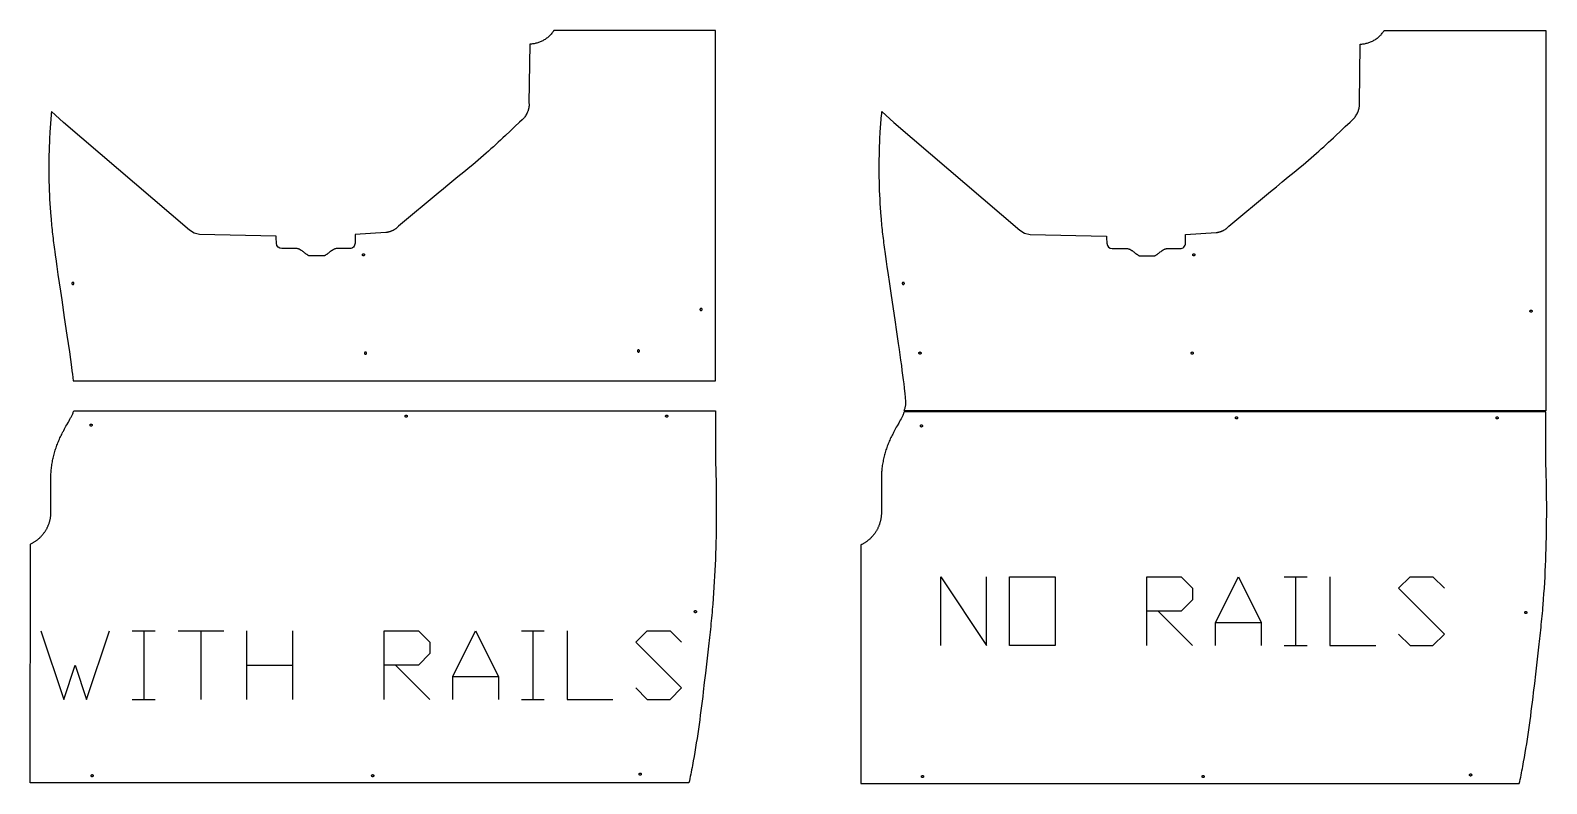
# Model space of a CAD drawing. Extents: x 0 to 9753, y 0 to 9976.
# Drawn here: x 2837 to 5642, y 1759 to 3152 of the extents above; entities that cross this region are included whole.
import ezdxf

# ---------------------------------------------------------------- set-up
doc = ezdxf.new("R2010")
doc.units = 0
doc.layers.add('Default_Layer', color=1, linetype='CONTINUOUS')

msp = doc.modelspace()

# ---------------------------------------------------------------- linework, layer by layer
at = {"layer": 'Default_Layer'}
for points in [[(4104.8, 2503.8), (4104.7, 3151.9), (3805.8, 3151.9), (3805.4, 3151.2), (3805, 3150.5), (3804.5, 3149.8), (3804.1, 3149.1), (3803.1, 3147.8), (3802.1, 3146.4), (3801, 3145.1), (3799.9, 3143.9), (3798.8, 3142.7), (3797.6, 3141.5), (3796.4, 3140.4), (3795.1, 3139.2), (3793.8, 3138.2), (3792.4, 3137.2), (3791.1, 3136.2), (3789.7, 3135.2), (3788.2, 3134.3), (3786.8, 3133.5), (3785.3, 3132.7), (3783.8, 3131.9), (3782.2, 3131.2), (3780.7, 3130.5), (3779.1, 3129.9), (3777.5, 3129.3), (3775.9, 3128.8), (3774.3, 3128.3), (3772.7, 3127.9), (3771, 3127.5), (3769.4, 3127.2), (3767.7, 3126.9), (3766.1, 3126.7), (3764.4, 3126.5), (3762.8, 3126.4), (3761.1, 3126.3), (3759.8, 3017.1), (3759.9, 3016.2), (3760, 3015.3), (3760, 3014.4), (3760, 3013.5), (3759.9, 3012.6), (3759.9, 3011.8), (3759.8, 3010.9), (3759.7, 3010), (3759.5, 3009.1), (3759.4, 3008.3), (3759.2, 3007.4), (3759, 3006.5), (3758.8, 3005.7), (3758.5, 3004.8), (3758.2, 3004), (3758, 3003.1), (3757.6, 3002.3), (3757.3, 3001.5), (3757, 3000.7), (3756.6, 2999.9), (3756.2, 2999), (3755.9, 2998.2), (3755.5, 2997.5), (3755, 2996.7), (3754.2, 2995.1), (3753.2, 2993.6), (3752.3, 2992.1), (3751.3, 2990.7), (3746.9, 2986.5), (3742.5, 2982.4), (3733.6, 2974), (3724.9, 2965.7), (3716.1, 2957.4), (3711.6, 2953.2), (3707.2, 2949.1), (3702.8, 2944.9), (3698.3, 2940.8), (3693.9, 2936.7), (3689.4, 2932.6), (3684.9, 2928.6), (3680.4, 2924.6), (3675.7, 2920.5), (3670.9, 2916.3), (3666, 2912.1), (3660.9, 2907.8), (3655.7, 2903.4), (3650.3, 2898.9), (3639.5, 2889.9), (3628.4, 2880.8), (3617.3, 2871.6), (3606.3, 2862.5), (3600.9, 2858), (3595.5, 2853.6), (3518.2, 2789.9), (3517.6, 2789.2), (3517.1, 2788.6), (3516.5, 2788), (3515.9, 2787.4), (3515.3, 2786.8), (3514.7, 2786.2), (3514, 2785.7), (3513.4, 2785.1), (3512.7, 2784.6), (3512, 2784.2), (3511.3, 2783.7), (3510.6, 2783.2), (3509.9, 2782.8), (3509.2, 2782.4), (3508.5, 2782), (3507.7, 2781.6), (3507, 2781.2), (3506.2, 2780.9), (3505.5, 2780.6), (3504.7, 2780.3), (3503.9, 2780), (3503.1, 2779.7), (3502.3, 2779.4), (3501.5, 2779.2), (3500.7, 2779), (3499.9, 2778.7), (3499.1, 2778.5), (3498.3, 2778.4), (3497.5, 2778.2), (3496.6, 2778.1), (3495.8, 2777.9), (3495, 2777.8), (3438.3, 2774.6), (3438.1, 2761.7), (3438.1, 2758.3, -0.41422), (3428.1, 2748.3), (3408, 2748.3), (3403, 2748.3), (3402.2, 2748.1), (3401.4, 2747.9), (3400.7, 2747.6), (3399.9, 2747.3), (3399.2, 2747), (3398.4, 2746.6), (3397.7, 2746.3), (3397, 2745.9), (3396.3, 2745.4), (3395.6, 2745), (3394.9, 2744.5), (3394.3, 2744.1), (3392.9, 2743.1), (3391.6, 2742.1), (3389, 2740), (3387.7, 2739), (3386.4, 2738), (3385.7, 2737.5), (3385, 2737.1), (3384.3, 2736.6), (3383.6, 2736.2), (3382.9, 2735.8), (3382.2, 2735.4), (3381.4, 2735.1), (3380.7, 2734.7), (3376.2, 2734.7), (3358, 2734.7), (3353.6, 2734.7), (3352.8, 2735.1), (3352.1, 2735.4), (3351.4, 2735.8), (3350.7, 2736.2), (3349.9, 2736.6), (3349.3, 2737.1), (3348.6, 2737.5), (3347.9, 2738), (3346.6, 2739), (3345.2, 2740), (3342.6, 2742.1), (3341.3, 2743.1), (3340, 2744.1), (3339.3, 2744.5), (3338.6, 2745), (3337.9, 2745.4), (3337.2, 2745.9), (3336.5, 2746.3), (3335.8, 2746.6), (3335.1, 2747), (3334.3, 2747.3), (3333.6, 2747.6), (3332.8, 2747.9), (3332, 2748.1), (3331.2, 2748.3), (3326.2, 2748.3), (3302.7, 2748.3, -0.406227), (3292.8, 2758.1), (3292.1, 2768.3), (3292, 2771.5), (3150.6, 2774.5), (3140.7, 2776.8), (3132, 2782.4), (2898.5, 2981.7), (2876.6, 3001.9), (2876.2, 2997.9), (2875.8, 2993.8), (2875.5, 2989.8), (2875.2, 2985.7), (2874.8, 2981.7), (2874.5, 2977.7), (2874.2, 2973.6), (2874, 2969.6), (2873.7, 2965.5), (2873.5, 2961.5), (2873, 2953.4), (2872.7, 2945.3), (2872.3, 2937.2), (2872.1, 2929), (2871.9, 2920.9), (2871.7, 2912.8), (2871.6, 2904.7), (2871.6, 2896.6), (2871.7, 2888.5), (2871.8, 2880.4), (2871.9, 2872.3), (2872.1, 2864.1), (2872.4, 2856), (2872.7, 2847.9), (2873.1, 2839.8), (2873.6, 2831.7), (2874.1, 2823.6), (2874.7, 2815.5), (2875.3, 2807.4), (2875.7, 2803.4), (2876, 2799.3), (2876.4, 2795.3), (2876.8, 2791.3), (2877.2, 2787.2), (2877.6, 2783.2), (2878, 2779.2), (2878.5, 2775.1), (2878.9, 2771.1), (2879.4, 2767.1), (2879.9, 2763), (2880.4, 2759), (2880.9, 2755), (2881.5, 2751), (2882, 2746.9), (2882.6, 2742.9), (2883.5, 2736.4), (2884.4, 2729.6), (2886.4, 2715.4), (2888.5, 2700.6), (2890.7, 2685.2), (2893, 2669.4), (2895.4, 2653.3), (2900.3, 2620.7), (2905.1, 2588.5), (2907.4, 2572.8), (2909.6, 2557.5), (2911.6, 2542.9), (2913.6, 2529), (2914.5, 2522.4), (2915.3, 2515.9), (2916.1, 2509.8), (2916.9, 2503.8), (4104.8, 2503.8)], [(4453.8, 2448.1), (4454.3, 2449.5), (4454.7, 2450.8), (4455.1, 2452.1), (4455.5, 2453.5), (4455.8, 2454.8), (4456.1, 2456.2), (4456.4, 2457.5), (4456.6, 2458.9), (4456.6, 2459.4), (4456.7, 2459.9), (4456.8, 2461.1), (4456.8, 2462.5), (4456.8, 2464.2), (4456.7, 2466), (4456.6, 2468), (4456.5, 2470.3), (4456.3, 2472.7), (4456.1, 2475.2), (4455.8, 2478), (4455.5, 2480.9), (4455.2, 2484), (4454.5, 2490.7), (4453.6, 2497.9), (4452.7, 2505.8), (4451.6, 2514.1), (4450.4, 2522.9), (4449.2, 2532.1), (4447.8, 2541.7), (4446.4, 2551.7), (4444.9, 2562), (4443.4, 2572.5), (4440.2, 2594.2), (4436.9, 2616.4), (4430.3, 2661.3), (4427, 2683.2), (4424, 2704.3), (4422.5, 2714.5), (4421.1, 2724.3), (4419.8, 2733.8), (4418.6, 2742.9), (4418, 2746.9), (4417.5, 2751), (4416.9, 2755), (4416.4, 2759), (4415.9, 2763), (4415.4, 2767.1), (4414.9, 2771.1), (4414.5, 2775.1), (4414, 2779.2), (4413.6, 2783.2), (4413.2, 2787.2), (4412.8, 2791.3), (4412.4, 2795.3), (4412, 2799.3), (4411.7, 2803.4), (4411.3, 2807.4), (4410.7, 2815.5), (4410.1, 2823.6), (4409.6, 2831.7), (4409.2, 2839.8), (4408.8, 2847.9), (4408.4, 2856), (4408.1, 2864.1), (4407.9, 2872.3), (4407.8, 2880.4), (4407.7, 2888.5), (4407.6, 2896.6), (4407.7, 2904.7), (4407.7, 2912.8), (4407.9, 2920.9), (4408.1, 2929), (4408.3, 2937.2), (4408.7, 2945.3), (4409, 2953.4), (4409.5, 2961.5), (4409.7, 2965.5), (4410, 2969.6), (4410.3, 2973.6), (4410.5, 2977.7), (4410.8, 2981.7), (4411.2, 2985.7), (4411.5, 2989.8), (4411.8, 2993.8), (4412.2, 2997.9), (4412.6, 3001.9), (4434.5, 2981.7), (4668, 2782.4), (4676.7, 2776.8), (4686.6, 2774.5), (4828, 2771.5), (4828.1, 2768.3), (4828.8, 2758.1, 0.406227), (4838.8, 2748.3), (4862.2, 2748.3), (4867.2, 2748.3), (4868, 2748.1), (4868.8, 2747.9), (4869.6, 2747.6), (4870.3, 2747.3), (4871.1, 2747), (4871.8, 2746.6), (4872.5, 2746.3), (4873.2, 2745.9), (4873.9, 2745.4), (4874.6, 2745), (4875.3, 2744.5), (4876, 2744.1), (4877.3, 2743.1), (4878.6, 2742.1), (4881.2, 2740), (4882.6, 2739), (4883.9, 2738), (4884.6, 2737.5), (4885.3, 2737.1), (4886, 2736.6), (4886.7, 2736.2), (4887.4, 2735.8), (4888.1, 2735.4), (4888.8, 2735.1), (4889.6, 2734.7), (4894.1, 2734.7), (4912.2, 2734.7), (4916.7, 2734.7), (4917.4, 2735.1), (4918.2, 2735.4), (4918.9, 2735.8), (4919.6, 2736.2), (4920.3, 2736.6), (4921, 2737.1), (4921.7, 2737.5), (4922.4, 2738), (4923.7, 2739), (4925, 2740), (4927.6, 2742.1), (4929, 2743.1), (4930.3, 2744.1), (4931, 2744.5), (4931.6, 2745), (4932.3, 2745.4), (4933, 2745.9), (4933.7, 2746.3), (4934.4, 2746.6), (4935.2, 2747), (4935.9, 2747.3), (4936.7, 2747.6), (4937.5, 2747.9), (4938.2, 2748.1), (4939.1, 2748.3), (4944, 2748.3), (4964.1, 2748.3, 0.41422), (4974.1, 2758.3), (4974.1, 2761.7), (4974.3, 2774.6), (5031, 2777.8), (5031.8, 2777.9), (5032.7, 2778.1), (5033.5, 2778.2), (5034.3, 2778.4), (5035.1, 2778.5), (5035.9, 2778.7), (5036.7, 2779), (5037.5, 2779.2), (5038.3, 2779.4), (5039.1, 2779.7), (5039.9, 2780), (5040.7, 2780.3), (5041.5, 2780.6), (5042.2, 2780.9), (5043, 2781.2), (5043.7, 2781.6), (5044.5, 2782), (5045.2, 2782.4), (5045.9, 2782.8), (5046.6, 2783.2), (5047.3, 2783.7), (5048, 2784.2), (5048.7, 2784.6), (5049.4, 2785.1), (5050, 2785.7), (5050.7, 2786.2), (5051.3, 2786.8), (5051.9, 2787.4), (5052.5, 2788), (5053.1, 2788.6), (5053.7, 2789.2), (5054.2, 2789.9), (5131.5, 2853.6), (5136.9, 2858), (5142.3, 2862.5), (5153.3, 2871.6), (5164.4, 2880.8), (5175.5, 2889.9), (5186.3, 2898.9), (5191.7, 2903.4), (5196.9, 2907.8), (5202, 2912.1), (5206.9, 2916.3), (5211.7, 2920.5), (5216.4, 2924.6), (5220.9, 2928.6), (5225.4, 2932.6), (5229.9, 2936.7), (5234.4, 2940.8), (5238.8, 2944.9), (5243.2, 2949.1), (5247.7, 2953.2), (5252.1, 2957.4), (5260.9, 2965.7), (5269.7, 2974), (5278.5, 2982.4), (5282.9, 2986.5), (5287.3, 2990.7), (5288.3, 2992.1), (5289.3, 2993.6), (5290.2, 2995.1), (5291, 2996.7), (5291.5, 2997.5), (5291.9, 2998.2), (5292.3, 2999), (5292.6, 2999.9), (5293, 3000.7), (5293.3, 3001.5), (5293.7, 3002.3), (5294, 3003.1), (5294.2, 3004), (5294.5, 3004.8), (5294.8, 3005.7), (5295, 3006.5), (5295.2, 3007.4), (5295.4, 3008.3), (5295.5, 3009.1), (5295.7, 3010), (5295.8, 3010.9), (5295.9, 3011.8), (5295.9, 3012.6), (5296, 3013.5), (5296, 3014.4), (5296, 3015.3), (5295.9, 3016.2), (5295.8, 3017.1), (5297.1, 3126.3), (5298.8, 3126.4), (5300.4, 3126.5), (5302.1, 3126.7), (5303.8, 3126.9), (5305.4, 3127.2), (5307.1, 3127.5), (5308.7, 3127.9), (5310.3, 3128.3), (5311.9, 3128.8), (5313.5, 3129.3), (5315.1, 3129.9), (5316.7, 3130.5), (5318.3, 3131.2), (5319.8, 3131.9), (5321.3, 3132.7), (5322.8, 3133.5), (5324.2, 3134.3), (5325.7, 3135.2), (5327.1, 3136.2), (5328.5, 3137.2), (5329.8, 3138.2), (5331.1, 3139.2), (5332.4, 3140.4), (5333.6, 3141.5), (5334.8, 3142.7), (5335.9, 3143.9), (5337, 3145.1), (5338.1, 3146.4), (5339.1, 3147.8), (5340.1, 3149.1), (5340.5, 3149.8), (5341, 3150.5), (5341.4, 3151.2), (5341.8, 3151.9), (5640.7, 3151.9), (5640.8, 2448.1), (4453.8, 2448.1)]]:
    msp.add_lwpolyline(points, format="xyb", close=True, dxfattribs=at)
for points in [[(3451.6, 2736.9), (3451.6, 2737.1), (3451.6, 2737.3), (3451.7, 2737.5), (3451.7, 2737.7), (3451.8, 2737.9), (3451.9, 2738), (3452, 2738.2), (3452.2, 2738.3), (3452.3, 2738.5), (3452.5, 2738.6), (3452.6, 2738.7), (3452.8, 2738.8), (3453, 2738.8), (3453.2, 2738.9), (3453.4, 2738.9), (3453.6, 2738.9), (3453.8, 2738.9), (3454, 2738.9), (3454.2, 2738.8), (3454.4, 2738.8), (3454.5, 2738.7), (3454.7, 2738.6), (3454.8, 2738.5), (3455, 2738.3), (3455.1, 2738.2), (3455.2, 2738), (3455.3, 2737.9), (3455.4, 2737.7), (3455.5, 2737.5), (3455.5, 2737.3), (3455.6, 2737.1), (3455.6, 2736.9), (3455.6, 2736.7), (3455.5, 2736.5), (3455.5, 2736.3), (3455.4, 2736.1), (3455.3, 2736), (3455.2, 2735.8), (3455.1, 2735.6), (3455, 2735.5), (3454.8, 2735.4), (3454.7, 2735.3), (3454.5, 2735.2), (3454.4, 2735.1), (3454.2, 2735), (3454, 2735), (3453.8, 2734.9), (3453.6, 2734.9), (3453.4, 2734.9), (3453.2, 2735), (3453, 2735), (3452.8, 2735.1), (3452.6, 2735.2), (3452.5, 2735.3), (3452.3, 2735.4), (3452.2, 2735.5), (3452, 2735.6), (3451.9, 2735.8), (3451.8, 2736), (3451.7, 2736.1), (3451.7, 2736.3), (3451.6, 2736.5), (3451.6, 2736.7), (3451.6, 2736.9)], [(4987.6, 2736.9), (4987.6, 2737.1), (4987.6, 2737.3), (4987.7, 2737.5), (4987.7, 2737.7), (4987.8, 2737.9), (4987.9, 2738), (4988, 2738.2), (4988.2, 2738.3), (4988.3, 2738.5), (4988.5, 2738.6), (4988.6, 2738.7), (4988.8, 2738.8), (4989, 2738.8), (4989.2, 2738.9), (4989.4, 2738.9), (4989.6, 2738.9), (4989.8, 2738.9), (4990, 2738.9), (4990.2, 2738.8), (4990.4, 2738.8), (4990.5, 2738.7), (4990.7, 2738.6), (4990.9, 2738.5), (4991, 2738.3), (4991.1, 2738.2), (4991.2, 2738), (4991.3, 2737.9), (4991.4, 2737.7), (4991.5, 2737.5), (4991.5, 2737.3), (4991.6, 2737.1), (4991.6, 2736.9), (4991.6, 2736.7), (4991.5, 2736.5), (4991.5, 2736.3), (4991.4, 2736.1), (4991.3, 2736), (4991.2, 2735.8), (4991.1, 2735.6), (4991, 2735.5), (4990.9, 2735.4), (4990.7, 2735.3), (4990.5, 2735.2), (4990.4, 2735.1), (4990.2, 2735), (4990, 2735), (4989.8, 2734.9), (4989.6, 2734.9), (4989.4, 2734.9), (4989.2, 2735), (4989, 2735), (4988.8, 2735.1), (4988.6, 2735.2), (4988.5, 2735.3), (4988.3, 2735.4), (4988.2, 2735.5), (4988, 2735.6), (4987.9, 2735.8), (4987.8, 2736), (4987.7, 2736.1), (4987.7, 2736.3), (4987.6, 2736.5), (4987.6, 2736.7), (4987.6, 2736.9)], [(2918.2, 2683.9), (2918.2, 2684.1), (2918.2, 2684.3), (2918.1, 2684.5), (2918.1, 2684.7), (2918, 2684.9), (2917.9, 2685), (2917.8, 2685.2), (2917.6, 2685.3), (2917.5, 2685.5), (2917.3, 2685.6), (2917.2, 2685.7), (2917, 2685.8), (2916.8, 2685.8), (2916.6, 2685.9), (2916.4, 2685.9), (2916.2, 2685.9), (2916, 2685.9), (2915.8, 2685.9), (2915.6, 2685.8), (2915.5, 2685.8), (2915.3, 2685.7), (2915.1, 2685.6), (2915, 2685.5), (2914.8, 2685.3), (2914.7, 2685.2), (2914.6, 2685), (2914.5, 2684.9), (2914.4, 2684.7), (2914.3, 2684.5), (2914.3, 2684.3), (2914.2, 2684.1), (2914.2, 2683.9), (2914.2, 2683.7), (2914.3, 2683.5), (2914.3, 2683.3), (2914.4, 2683.1), (2914.5, 2683), (2914.6, 2682.8), (2914.7, 2682.6), (2914.8, 2682.5), (2915, 2682.4), (2915.1, 2682.3), (2915.3, 2682.2), (2915.5, 2682.1), (2915.6, 2682), (2915.8, 2681.9), (2916, 2681.9), (2916.2, 2681.9), (2916.4, 2681.9), (2916.6, 2681.9), (2916.8, 2682), (2917, 2682.1), (2917.2, 2682.2), (2917.3, 2682.3), (2917.5, 2682.4), (2917.6, 2682.5), (2917.8, 2682.6), (2917.9, 2682.8), (2918, 2683), (2918.1, 2683.1), (2918.1, 2683.3), (2918.2, 2683.5), (2918.2, 2683.7), (2918.2, 2683.9)], [(4454.2, 2683.9), (4454.2, 2684.1), (4454.2, 2684.3), (4454.1, 2684.5), (4454.1, 2684.7), (4454, 2684.9), (4453.9, 2685), (4453.8, 2685.2), (4453.7, 2685.3), (4453.5, 2685.5), (4453.4, 2685.6), (4453.2, 2685.7), (4453, 2685.8), (4452.8, 2685.8), (4452.6, 2685.9), (4452.4, 2685.9), (4452.2, 2685.9), (4452, 2685.9), (4451.8, 2685.9), (4451.6, 2685.8), (4451.5, 2685.8), (4451.3, 2685.7), (4451.1, 2685.6), (4451, 2685.5), (4450.8, 2685.3), (4450.7, 2685.2), (4450.6, 2685), (4450.5, 2684.9), (4450.4, 2684.7), (4450.3, 2684.5), (4450.3, 2684.3), (4450.2, 2684.1), (4450.2, 2683.9), (4450.2, 2683.7), (4450.3, 2683.5), (4450.3, 2683.3), (4450.4, 2683.1), (4450.5, 2683), (4450.6, 2682.8), (4450.7, 2682.6), (4450.8, 2682.5), (4451, 2682.4), (4451.1, 2682.3), (4451.3, 2682.2), (4451.5, 2682.1), (4451.6, 2682), (4451.8, 2681.9), (4452, 2681.9), (4452.2, 2681.9), (4452.4, 2681.9), (4452.6, 2681.9), (4452.8, 2682), (4453, 2682.1), (4453.2, 2682.2), (4453.4, 2682.3), (4453.5, 2682.4), (4453.7, 2682.5), (4453.8, 2682.6), (4453.9, 2682.8), (4454, 2683), (4454.1, 2683.1), (4454.1, 2683.3), (4454.2, 2683.5), (4454.2, 2683.7), (4454.2, 2683.9)], [(4080.1, 2635.7), (4080.1, 2636), (4080.1, 2636.2), (4080, 2636.3), (4079.9, 2636.5), (4079.9, 2636.7), (4079.8, 2636.9), (4079.6, 2637), (4079.5, 2637.2), (4079.4, 2637.3), (4079.2, 2637.4), (4079.1, 2637.5), (4078.9, 2637.6), (4078.7, 2637.7), (4078.5, 2637.7), (4078.3, 2637.7), (4078.1, 2637.7), (4077.9, 2637.7), (4077.7, 2637.7), (4077.5, 2637.7), (4077.3, 2637.6), (4077.1, 2637.5), (4077, 2637.4), (4076.8, 2637.3), (4076.7, 2637.2), (4076.6, 2637), (4076.4, 2636.9), (4076.3, 2636.7), (4076.3, 2636.5), (4076.2, 2636.3), (4076.1, 2636.2), (4076.1, 2636), (4076.1, 2635.7), (4076.1, 2635.5), (4076.1, 2635.3), (4076.2, 2635.2), (4076.3, 2635), (4076.3, 2634.8), (4076.4, 2634.6), (4076.6, 2634.5), (4076.7, 2634.3), (4076.8, 2634.2), (4077, 2634.1), (4077.1, 2634), (4077.3, 2633.9), (4077.5, 2633.8), (4077.7, 2633.8), (4077.9, 2633.8), (4078.1, 2633.7), (4078.3, 2633.8), (4078.5, 2633.8), (4078.7, 2633.8), (4078.9, 2633.9), (4079.1, 2634), (4079.2, 2634.1), (4079.4, 2634.2), (4079.5, 2634.3), (4079.6, 2634.5), (4079.8, 2634.6), (4079.9, 2634.8), (4079.9, 2635), (4080, 2635.2), (4080.1, 2635.3), (4080.1, 2635.5), (4080.1, 2635.7)], [(5611.4, 2632.6), (5611.4, 2632.8), (5611.4, 2633), (5611.5, 2633.2), (5611.5, 2633.4), (5611.6, 2633.6), (5611.7, 2633.8), (5611.8, 2633.9), (5612, 2634.1), (5612.1, 2634.2), (5612.3, 2634.3), (5612.4, 2634.4), (5612.6, 2634.5), (5612.8, 2634.5), (5613, 2634.6), (5613.2, 2634.6), (5613.4, 2634.6), (5613.6, 2634.6), (5613.8, 2634.6), (5614, 2634.5), (5614.1, 2634.5), (5614.3, 2634.4), (5614.5, 2634.3), (5614.6, 2634.2), (5614.8, 2634.1), (5614.9, 2633.9), (5615, 2633.8), (5615.1, 2633.6), (5615.2, 2633.4), (5615.3, 2633.2), (5615.3, 2633), (5615.4, 2632.8), (5615.4, 2632.6), (5615.4, 2632.4), (5615.3, 2632.2), (5615.3, 2632), (5615.2, 2631.9), (5615.1, 2631.7), (5615, 2631.5), (5614.9, 2631.4), (5614.8, 2631.2), (5614.6, 2631.1), (5614.5, 2631), (5614.3, 2630.9), (5614.1, 2630.8), (5614, 2630.7), (5613.8, 2630.7), (5613.6, 2630.6), (5613.4, 2630.6), (5613.2, 2630.6), (5613, 2630.7), (5612.8, 2630.7), (5612.6, 2630.8), (5612.4, 2630.9), (5612.3, 2631), (5612.1, 2631.1), (5612, 2631.2), (5611.8, 2631.4), (5611.7, 2631.5), (5611.6, 2631.7), (5611.5, 2631.9), (5611.5, 2632), (5611.4, 2632.2), (5611.4, 2632.4), (5611.4, 2632.6)], [(3459.3, 2555), (3459.3, 2555.2), (3459.3, 2555.4), (3459.2, 2555.6), (3459.2, 2555.8), (3459.1, 2555.9), (3459, 2556.1), (3458.9, 2556.2), (3458.7, 2556.4), (3458.6, 2556.5), (3458.4, 2556.6), (3458.3, 2556.7), (3458.1, 2556.8), (3457.9, 2556.9), (3457.7, 2556.9), (3457.5, 2557), (3457.3, 2557), (3457.1, 2557), (3456.9, 2556.9), (3456.7, 2556.9), (3456.5, 2556.8), (3456.4, 2556.7), (3456.2, 2556.6), (3456.1, 2556.5), (3455.9, 2556.4), (3455.8, 2556.2), (3455.7, 2556.1), (3455.6, 2555.9), (3455.5, 2555.8), (3455.4, 2555.6), (3455.4, 2555.4), (3455.3, 2555.2), (3455.3, 2555), (3455.3, 2554.8), (3455.4, 2554.6), (3455.4, 2554.4), (3455.5, 2554.2), (3455.6, 2554), (3455.7, 2553.9), (3455.8, 2553.7), (3455.9, 2553.6), (3456.1, 2553.4), (3456.2, 2553.3), (3456.4, 2553.2), (3456.5, 2553.1), (3456.7, 2553.1), (3456.9, 2553), (3457.1, 2553), (3457.3, 2553), (3457.5, 2553), (3457.7, 2553), (3457.9, 2553.1), (3458.1, 2553.1), (3458.3, 2553.2), (3458.4, 2553.3), (3458.6, 2553.4), (3458.7, 2553.6), (3458.9, 2553.7), (3459, 2553.9), (3459.1, 2554), (3459.2, 2554.2), (3459.2, 2554.4), (3459.3, 2554.6), (3459.3, 2554.8), (3459.3, 2555)], [(3964.3, 2559), (3964.3, 2559.2), (3964.3, 2559.4), (3964.2, 2559.6), (3964.2, 2559.8), (3964.1, 2559.9), (3964, 2560.1), (3963.9, 2560.2), (3963.7, 2560.4), (3963.6, 2560.5), (3963.4, 2560.6), (3963.3, 2560.7), (3963.1, 2560.8), (3962.9, 2560.9), (3962.7, 2560.9), (3962.5, 2561), (3962.3, 2561), (3962.1, 2561), (3961.9, 2560.9), (3961.7, 2560.9), (3961.5, 2560.8), (3961.4, 2560.7), (3961.2, 2560.6), (3961.1, 2560.5), (3960.9, 2560.4), (3960.8, 2560.2), (3960.7, 2560.1), (3960.6, 2559.9), (3960.5, 2559.8), (3960.4, 2559.6), (3960.4, 2559.4), (3960.3, 2559.2), (3960.3, 2559), (3960.3, 2558.8), (3960.4, 2558.6), (3960.4, 2558.4), (3960.5, 2558.2), (3960.6, 2558), (3960.7, 2557.9), (3960.8, 2557.7), (3960.9, 2557.6), (3961.1, 2557.4), (3961.2, 2557.3), (3961.4, 2557.2), (3961.5, 2557.1), (3961.7, 2557.1), (3961.9, 2557), (3962.1, 2557), (3962.3, 2557), (3962.5, 2557), (3962.7, 2557), (3962.9, 2557.1), (3963.1, 2557.1), (3963.3, 2557.2), (3963.4, 2557.3), (3963.6, 2557.4), (3963.7, 2557.6), (3963.9, 2557.7), (3964, 2557.9), (3964.1, 2558), (3964.2, 2558.2), (3964.2, 2558.4), (3964.3, 2558.6), (3964.3, 2558.8), (3964.3, 2559)], [(4481.1, 2555.1), (4481.1, 2555.3), (4481.1, 2555.5), (4481.1, 2555.7), (4481.2, 2555.9), (4481.3, 2556), (4481.4, 2556.2), (4481.5, 2556.4), (4481.6, 2556.5), (4481.8, 2556.6), (4481.9, 2556.7), (4482.1, 2556.8), (4482.3, 2556.9), (4482.5, 2557), (4482.7, 2557), (4482.9, 2557.1), (4483.1, 2557.1), (4483.3, 2557.1), (4483.5, 2557), (4483.7, 2557), (4483.8, 2556.9), (4484, 2556.8), (4484.2, 2556.7), (4484.3, 2556.6), (4484.5, 2556.5), (4484.6, 2556.4), (4484.7, 2556.2), (4484.8, 2556), (4484.9, 2555.9), (4485, 2555.7), (4485, 2555.5), (4485, 2555.3), (4485.1, 2555.1), (4485, 2554.9), (4485, 2554.7), (4485, 2554.5), (4484.9, 2554.3), (4484.8, 2554.1), (4484.7, 2554), (4484.6, 2553.8), (4484.5, 2553.7), (4484.3, 2553.5), (4484.2, 2553.4), (4484, 2553.3), (4483.8, 2553.2), (4483.7, 2553.2), (4483.5, 2553.1), (4483.3, 2553.1), (4483.1, 2553.1), (4482.9, 2553.1), (4482.7, 2553.1), (4482.5, 2553.2), (4482.3, 2553.2), (4482.1, 2553.3), (4481.9, 2553.4), (4481.8, 2553.5), (4481.6, 2553.7), (4481.5, 2553.8), (4481.4, 2554), (4481.3, 2554.1), (4481.2, 2554.3), (4481.1, 2554.5), (4481.1, 2554.7), (4481.1, 2554.9), (4481.1, 2555.1)], [(4984.6, 2555.1), (4984.6, 2555.3), (4984.6, 2555.5), (4984.7, 2555.7), (4984.7, 2555.9), (4984.8, 2556), (4984.9, 2556.2), (4985, 2556.4), (4985.2, 2556.5), (4985.3, 2556.6), (4985.5, 2556.7), (4985.6, 2556.8), (4985.8, 2556.9), (4986, 2557), (4986.2, 2557), (4986.4, 2557.1), (4986.6, 2557.1), (4986.8, 2557.1), (4987, 2557), (4987.2, 2557), (4987.3, 2556.9), (4987.5, 2556.8), (4987.7, 2556.7), (4987.8, 2556.6), (4988, 2556.5), (4988.1, 2556.4), (4988.2, 2556.2), (4988.3, 2556), (4988.4, 2555.9), (4988.5, 2555.7), (4988.5, 2555.5), (4988.6, 2555.3), (4988.6, 2555.1), (4988.6, 2554.9), (4988.5, 2554.7), (4988.5, 2554.5), (4988.4, 2554.3), (4988.3, 2554.1), (4988.2, 2554), (4988.1, 2553.8), (4988, 2553.7), (4987.8, 2553.5), (4987.7, 2553.4), (4987.5, 2553.3), (4987.3, 2553.2), (4987.2, 2553.2), (4987, 2553.1), (4986.8, 2553.1), (4986.6, 2553.1), (4986.4, 2553.1), (4986.2, 2553.1), (4986, 2553.2), (4985.8, 2553.2), (4985.6, 2553.3), (4985.5, 2553.4), (4985.3, 2553.5), (4985.2, 2553.7), (4985, 2553.8), (4984.9, 2554), (4984.8, 2554.1), (4984.7, 2554.3), (4984.7, 2554.5), (4984.6, 2554.7), (4984.6, 2554.9), (4984.6, 2555.1)], [(2917.9, 2448.3), (4104.8, 2448.3), (4104.8, 2361.1), (4104.7, 2361.1), (4105, 2350.7), (4105.3, 2340.3), (4105.5, 2329.9), (4105.8, 2319.5), (4105.9, 2309.1), (4106.1, 2298.7), (4106.2, 2288.3), (4106.2, 2277.9), (4106.3, 2267.5), (4106.3, 2257.1), (4106.2, 2246.7), (4106.1, 2236.3), (4106, 2225.9), (4105.8, 2215.5), (4105.6, 2205.1), (4105.3, 2194.8), (4105, 2184.4), (4104.6, 2174), (4104.2, 2163.6), (4103.7, 2153.2), (4103.2, 2142.8), (4102.6, 2132.4), (4102, 2122.1), (4101.3, 2111.7), (4100.5, 2101.3), (4099.7, 2091), (4099.3, 2085.8), (4098.8, 2080.6), (4098.4, 2075.4), (4097.9, 2070.2), (4097.4, 2065.1), (4096.9, 2059.9), (4096.4, 2054.7), (4095.9, 2049.5), (4095.3, 2044.4), (4094.8, 2039.2), (4094.2, 2034), (4093.6, 2028.9), (4091.7, 2012.8), (4089.9, 1996.4), (4086.1, 1962.9), (4084.1, 1945.9), (4082.1, 1928.7), (4081.1, 1920.1), (4080, 1911.5), (4078.9, 1902.8), (4077.8, 1894.2), (4076.7, 1885.6), (4075.6, 1876.9), (4074.4, 1868.3), (4073.2, 1859.7), (4071.9, 1851.2), (4070.7, 1842.6), (4069.3, 1834.1), (4068, 1825.7), (4066.6, 1817.3), (4065.2, 1809), (4063.7, 1800.7), (4062.2, 1792.5), (4061.4, 1788.4), (4060.6, 1784.3), (4059.8, 1780.3), (4059, 1776.3), (4058.2, 1772.3), (4057.4, 1768.3), (4056.5, 1764.3), (4055.7, 1760.4), (3829, 1760.4), (2837.4, 1760.4), (2837.6, 2201.9), (2838.6, 2202.4), (2839.7, 2202.9), (2840.7, 2203.5), (2841.8, 2204), (2842.8, 2204.6), (2843.8, 2205.2), (2844.8, 2205.8), (2845.8, 2206.4), (2846.8, 2207.1), (2847.7, 2207.7), (2848.7, 2208.4), (2849.6, 2209.1), (2850.5, 2209.8), (2851.5, 2210.6), (2852.3, 2211.3), (2853.2, 2212.1), (2854.1, 2212.9), (2855, 2213.7), (2855.8, 2214.5), (2856.6, 2215.3), (2857.4, 2216.1), (2858.2, 2217), (2859, 2217.9), (2859.8, 2218.7), (2860.5, 2219.6), (2861.3, 2220.6), (2862, 2221.5), (2862.7, 2222.4), (2863.4, 2223.4), (2864.1, 2224.3), (2864.7, 2225.3), (2865.4, 2226.3), (2866, 2227.3), (2866.6, 2228.3), (2867.2, 2229.3), (2867.7, 2230.3), (2868.3, 2231.3), (2868.8, 2232.4), (2869.3, 2233.4), (2869.8, 2234.5), (2870.3, 2235.6), (2870.7, 2236.6), (2871.2, 2237.7), (2871.6, 2238.8), (2872, 2239.9), (2872.4, 2241), (2872.7, 2242.2), (2873.1, 2243.3), (2873.4, 2244.4), (2873.7, 2245.5), (2874, 2246.7), (2874.2, 2247.8), (2874.5, 2249), (2874.7, 2250.1), (2874.9, 2251.3), (2875, 2252.5), (2875.2, 2253.6), (2875.3, 2254.8), (2875.4, 2256), (2875.5, 2257.2), (2875.5, 2258.4), (2875.6, 2259.5), (2875.6, 2260.7), (2875.6, 2261.9), (2875.6, 2331.9), (2875.7, 2334.4), (2875.9, 2336.8), (2876.2, 2339.3), (2876.4, 2341.7), (2876.7, 2344.1), (2877, 2346.6), (2877.4, 2349), (2877.8, 2351.4), (2878.2, 2353.8), (2878.7, 2356.2), (2879.1, 2358.6), (2879.7, 2361), (2880.2, 2363.4), (2880.8, 2365.8), (2881.4, 2368.2), (2882.1, 2370.6), (2882.7, 2372.9), (2883.4, 2375.3), (2884.2, 2377.6), (2885, 2379.9), (2885.8, 2382.2), (2886.6, 2384.5), (2887.5, 2386.8), (2888.3, 2389.1), (2889.3, 2391.4), (2890.2, 2393.7), (2891.2, 2395.9), (2892.2, 2398.1), (2893.3, 2400.3), (2894.3, 2402.6), (2895.4, 2404.7), (2896.6, 2406.9), (2897.2, 2408.2), (2897.8, 2409.5), (2898.5, 2410.8), (2899.1, 2412.1), (2900.5, 2414.7), (2901.9, 2417.3), (2903.4, 2419.8), (2904.8, 2422.4), (2907.8, 2427.5), (2909.2, 2430), (2910.6, 2432.6), (2912, 2435.1), (2912.7, 2436.4), (2913.3, 2437.7), (2914, 2439), (2914.6, 2440.3), (2915.2, 2441.7), (2915.8, 2443), (2916.4, 2444.3), (2916.9, 2445.6), (2917.4, 2447), (2917.9, 2448.3)], [(3530.6, 2438.4), (3530.6, 2438.6), (3530.6, 2438.8), (3530.7, 2439), (3530.7, 2439.2), (3530.8, 2439.4), (3530.9, 2439.5), (3531, 2439.7), (3531.2, 2439.8), (3531.3, 2440), (3531.5, 2440.1), (3531.6, 2440.2), (3531.8, 2440.2), (3532, 2440.3), (3532.2, 2440.4), (3532.4, 2440.4), (3532.6, 2440.4), (3532.8, 2440.4), (3533, 2440.4), (3533.2, 2440.3), (3533.4, 2440.2), (3533.5, 2440.2), (3533.7, 2440.1), (3533.8, 2440), (3534, 2439.8), (3534.1, 2439.7), (3534.2, 2439.5), (3534.3, 2439.4), (3534.4, 2439.2), (3534.5, 2439), (3534.5, 2438.8), (3534.6, 2438.6), (3534.6, 2438.4), (3534.6, 2438.2), (3534.5, 2438), (3534.5, 2437.8), (3534.4, 2437.6), (3534.3, 2437.5), (3534.2, 2437.3), (3534.1, 2437.1), (3534, 2437), (3533.8, 2436.9), (3533.7, 2436.7), (3533.5, 2436.6), (3533.4, 2436.6), (3533.2, 2436.5), (3533, 2436.4), (3532.8, 2436.4), (3532.6, 2436.4), (3532.4, 2436.4), (3532.2, 2436.4), (3532, 2436.5), (3531.8, 2436.6), (3531.6, 2436.6), (3531.5, 2436.7), (3531.3, 2436.9), (3531.2, 2437), (3531, 2437.1), (3530.9, 2437.3), (3530.8, 2437.5), (3530.7, 2437.6), (3530.7, 2437.8), (3530.6, 2438), (3530.6, 2438.2), (3530.6, 2438.4)], [(4012.6, 2438.4), (4012.6, 2438.6), (4012.6, 2438.8), (4012.7, 2439), (4012.7, 2439.2), (4012.8, 2439.4), (4012.9, 2439.5), (4013, 2439.7), (4013.2, 2439.8), (4013.3, 2440), (4013.5, 2440.1), (4013.6, 2440.2), (4013.8, 2440.2), (4014, 2440.3), (4014.2, 2440.4), (4014.4, 2440.4), (4014.6, 2440.4), (4014.8, 2440.4), (4015, 2440.4), (4015.2, 2440.3), (4015.4, 2440.2), (4015.5, 2440.2), (4015.7, 2440.1), (4015.8, 2440), (4016, 2439.8), (4016.1, 2439.7), (4016.2, 2439.5), (4016.3, 2439.4), (4016.4, 2439.2), (4016.5, 2439), (4016.5, 2438.8), (4016.6, 2438.6), (4016.6, 2438.4), (4016.6, 2438.2), (4016.5, 2438), (4016.5, 2437.8), (4016.4, 2437.6), (4016.3, 2437.5), (4016.2, 2437.3), (4016.1, 2437.1), (4016, 2437), (4015.8, 2436.9), (4015.7, 2436.7), (4015.5, 2436.6), (4015.4, 2436.6), (4015.2, 2436.5), (4015, 2436.4), (4014.8, 2436.4), (4014.6, 2436.4), (4014.4, 2436.4), (4014.2, 2436.4), (4014, 2436.5), (4013.8, 2436.6), (4013.6, 2436.6), (4013.5, 2436.7), (4013.3, 2436.9), (4013.2, 2437), (4013, 2437.1), (4012.9, 2437.3), (4012.8, 2437.5), (4012.7, 2437.6), (4012.7, 2437.8), (4012.6, 2438), (4012.6, 2438.2), (4012.6, 2438.4)], [(5640.8, 2446.5), (4453.8, 2446.5), (4453.4, 2445.2), (4452.8, 2443.8), (4452.3, 2442.5), (4451.7, 2441.2), (4451.2, 2439.9), (4450.6, 2438.6), (4449.9, 2437.3), (4449.3, 2436), (4448.6, 2434.7), (4448, 2433.4), (4446.6, 2430.8), (4445.2, 2428.3), (4443.7, 2425.7), (4440.8, 2420.7), (4439.3, 2418.1), (4437.9, 2415.6), (4436.5, 2413), (4435.1, 2410.5), (4434.5, 2409.2), (4433.8, 2407.9), (4433.2, 2406.6), (4432.6, 2405.3), (4431.5, 2403.1), (4430.3, 2400.9), (4429.3, 2398.7), (4428.2, 2396.5), (4427.2, 2394.3), (4426.2, 2392), (4425.3, 2389.8), (4424.4, 2387.5), (4423.5, 2385.2), (4422.6, 2382.9), (4421.8, 2380.6), (4421, 2378.3), (4420.2, 2376), (4419.5, 2373.6), (4418.7, 2371.3), (4418.1, 2368.9), (4417.4, 2366.6), (4416.8, 2364.2), (4416.2, 2361.8), (4415.7, 2359.4), (4415.2, 2357), (4414.7, 2354.6), (4414.2, 2352.2), (4413.8, 2349.8), (4413.4, 2347.4), (4413, 2344.9), (4412.7, 2342.5), (4412.4, 2340.1), (4412.2, 2337.6), (4411.9, 2335.2), (4411.7, 2332.7), (4411.6, 2330.3), (4411.6, 2260.3), (4411.6, 2259.1), (4411.6, 2257.9), (4411.6, 2256.7), (4411.5, 2255.5), (4411.4, 2254.4), (4411.3, 2253.2), (4411.2, 2252), (4411, 2250.8), (4410.9, 2249.7), (4410.7, 2248.5), (4410.5, 2247.4), (4410.2, 2246.2), (4410, 2245.1), (4409.7, 2243.9), (4409.4, 2242.8), (4409.1, 2241.6), (4408.8, 2240.5), (4408.4, 2239.4), (4408, 2238.3), (4407.6, 2237.2), (4407.2, 2236.1), (4406.8, 2235), (4406.3, 2233.9), (4405.8, 2232.9), (4405.3, 2231.8), (4404.8, 2230.8), (4404.3, 2229.7), (4403.7, 2228.7), (4403.2, 2227.7), (4402.6, 2226.6), (4402, 2225.6), (4401.4, 2224.6), (4400.7, 2223.7), (4400.1, 2222.7), (4399.4, 2221.7), (4398.7, 2220.8), (4398, 2219.8), (4397.3, 2218.9), (4396.5, 2218), (4395.8, 2217.1), (4395, 2216.2), (4394.2, 2215.4), (4393.4, 2214.5), (4392.6, 2213.7), (4391.8, 2212.8), (4391, 2212), (4390.1, 2211.2), (4389.2, 2210.5), (4388.4, 2209.7), (4387.5, 2208.9), (4386.5, 2208.2), (4385.6, 2207.5), (4384.7, 2206.8), (4383.7, 2206.1), (4382.8, 2205.4), (4381.8, 2204.8), (4380.8, 2204.2), (4379.8, 2203.6), (4378.8, 2203), (4377.8, 2202.4), (4376.8, 2201.8), (4375.7, 2201.3), (4374.7, 2200.8), (4373.6, 2200.3), (4373.4, 1758.8), (5365, 1758.8), (5591.7, 1758.8), (5592.5, 1762.7), (5593.4, 1766.7), (5594.2, 1770.6), (5595, 1774.6), (5595.8, 1778.7), (5596.6, 1782.7), (5597.4, 1786.8), (5598.2, 1790.8), (5599.7, 1799.1), (5601.2, 1807.3), (5602.6, 1815.7), (5604, 1824.1), (5605.4, 1832.5), (5606.7, 1841), (5607.9, 1849.5), (5609.2, 1858.1), (5610.4, 1866.7), (5611.6, 1875.3), (5612.7, 1883.9), (5613.8, 1892.6), (5614.9, 1901.2), (5616, 1909.8), (5617.1, 1918.5), (5618.1, 1927.1), (5620.1, 1944.2), (5622.1, 1961.3), (5625.9, 1994.8), (5627.7, 2011.2), (5629.6, 2027.2), (5630.2, 2032.4), (5630.8, 2037.6), (5631.3, 2042.7), (5631.9, 2047.9), (5632.4, 2053.1), (5632.9, 2058.3), (5633.4, 2063.4), (5633.9, 2068.6), (5634.4, 2073.8), (5634.9, 2079), (5635.3, 2084.2), (5635.7, 2089.3), (5636.5, 2099.7), (5637.3, 2110.1), (5638, 2120.4), (5638.6, 2130.8), (5639.2, 2141.2), (5639.7, 2151.6), (5640.2, 2162), (5640.6, 2172.3), (5641, 2182.7), (5641.3, 2193.1), (5641.6, 2203.5), (5641.8, 2213.9), (5642, 2224.3), (5642.1, 2234.7), (5642.2, 2245.1), (5642.3, 2255.5), (5642.3, 2265.9), (5642.3, 2276.3), (5642.2, 2286.7), (5642.1, 2297.1), (5641.9, 2307.5), (5641.8, 2317.9), (5641.6, 2328.3), (5641.3, 2338.7), (5641, 2349.1), (5640.7, 2359.5), (5640.8, 2359.5), (5640.8, 2446.5)], [(2947.8, 2421.9), (2947.8, 2422.1), (2947.8, 2422.3), (2947.9, 2422.5), (2947.9, 2422.7), (2948, 2422.9), (2948.1, 2423.1), (2948.2, 2423.2), (2948.4, 2423.4), (2948.5, 2423.5), (2948.7, 2423.6), (2948.8, 2423.7), (2949, 2423.8), (2949.2, 2423.8), (2949.4, 2423.9), (2949.6, 2423.9), (2949.8, 2423.9), (2950, 2423.9), (2950.2, 2423.9), (2950.4, 2423.8), (2950.6, 2423.8), (2950.7, 2423.7), (2950.9, 2423.6), (2951.1, 2423.5), (2951.2, 2423.4), (2951.3, 2423.2), (2951.4, 2423.1), (2951.5, 2422.9), (2951.6, 2422.7), (2951.7, 2422.5), (2951.7, 2422.3), (2951.8, 2422.1), (2951.8, 2421.9), (2951.8, 2421.7), (2951.7, 2421.5), (2951.7, 2421.3), (2951.6, 2421.2), (2951.5, 2421), (2951.4, 2420.8), (2951.3, 2420.7), (2951.2, 2420.5), (2951.1, 2420.4), (2950.9, 2420.3), (2950.7, 2420.2), (2950.6, 2420.1), (2950.4, 2420), (2950.2, 2420), (2950, 2419.9), (2949.8, 2419.9), (2949.6, 2419.9), (2949.4, 2420), (2949.2, 2420), (2949, 2420.1), (2948.8, 2420.2), (2948.7, 2420.3), (2948.5, 2420.4), (2948.4, 2420.5), (2948.2, 2420.7), (2948.1, 2420.8), (2948, 2421), (2947.9, 2421.2), (2947.9, 2421.3), (2947.8, 2421.5), (2947.8, 2421.7), (2947.8, 2421.9)], [(4483.8, 2420.3), (4483.8, 2420.5), (4483.8, 2420.7), (4483.9, 2420.9), (4484, 2421.1), (4484, 2421.3), (4484.1, 2421.4), (4484.3, 2421.6), (4484.4, 2421.7), (4484.5, 2421.9), (4484.7, 2422), (4484.8, 2422.1), (4485, 2422.2), (4485.2, 2422.2), (4485.4, 2422.3), (4485.6, 2422.3), (4485.8, 2422.3), (4486, 2422.3), (4486.2, 2422.3), (4486.4, 2422.2), (4486.6, 2422.2), (4486.7, 2422.1), (4486.9, 2422), (4487.1, 2421.9), (4487.2, 2421.7), (4487.3, 2421.6), (4487.5, 2421.4), (4487.6, 2421.3), (4487.6, 2421.1), (4487.7, 2420.9), (4487.8, 2420.7), (4487.8, 2420.5), (4487.8, 2420.3), (4487.8, 2420.1), (4487.8, 2419.9), (4487.7, 2419.7), (4487.6, 2419.5), (4487.6, 2419.4), (4487.5, 2419.2), (4487.3, 2419), (4487.2, 2418.9), (4487.1, 2418.8), (4486.9, 2418.7), (4486.7, 2418.6), (4486.6, 2418.5), (4486.4, 2418.4), (4486.2, 2418.4), (4486, 2418.3), (4485.8, 2418.3), (4485.6, 2418.3), (4485.4, 2418.4), (4485.2, 2418.4), (4485, 2418.5), (4484.8, 2418.6), (4484.7, 2418.7), (4484.5, 2418.8), (4484.4, 2418.9), (4484.3, 2419), (4484.1, 2419.2), (4484, 2419.4), (4484, 2419.5), (4483.9, 2419.7), (4483.8, 2419.9), (4483.8, 2420.1), (4483.8, 2420.3)], [(5066.6, 2435.2), (5066.6, 2435.4), (5066.6, 2435.6), (5066.7, 2435.7), (5066.7, 2435.9), (5066.8, 2436.1), (5066.9, 2436.3), (5067, 2436.4), (5067.2, 2436.6), (5067.3, 2436.7), (5067.5, 2436.8), (5067.6, 2436.9), (5067.8, 2437), (5068, 2437.1), (5068.2, 2437.1), (5068.4, 2437.1), (5068.6, 2437.2), (5068.8, 2437.1), (5069, 2437.1), (5069.2, 2437.1), (5069.4, 2437), (5069.5, 2436.9), (5069.7, 2436.8), (5069.9, 2436.7), (5070, 2436.6), (5070.1, 2436.4), (5070.2, 2436.3), (5070.3, 2436.1), (5070.4, 2435.9), (5070.5, 2435.7), (5070.5, 2435.6), (5070.6, 2435.4), (5070.6, 2435.2), (5070.6, 2434.9), (5070.5, 2434.7), (5070.5, 2434.6), (5070.4, 2434.4), (5070.3, 2434.2), (5070.2, 2434), (5070.1, 2433.9), (5070, 2433.7), (5069.9, 2433.6), (5069.7, 2433.5), (5069.5, 2433.4), (5069.4, 2433.3), (5069.2, 2433.2), (5069, 2433.2), (5068.8, 2433.2), (5068.6, 2433.2), (5068.4, 2433.2), (5068.2, 2433.2), (5068, 2433.2), (5067.8, 2433.3), (5067.6, 2433.4), (5067.5, 2433.5), (5067.3, 2433.6), (5067.2, 2433.7), (5067, 2433.9), (5066.9, 2434), (5066.8, 2434.2), (5066.7, 2434.4), (5066.7, 2434.6), (5066.6, 2434.7), (5066.6, 2434.9), (5066.6, 2435.2)], [(5548.6, 2435.2), (5548.6, 2435.4), (5548.6, 2435.6), (5548.7, 2435.7), (5548.7, 2435.9), (5548.8, 2436.1), (5548.9, 2436.3), (5549, 2436.4), (5549.2, 2436.6), (5549.3, 2436.7), (5549.5, 2436.8), (5549.6, 2436.9), (5549.8, 2437), (5550, 2437.1), (5550.2, 2437.1), (5550.4, 2437.1), (5550.6, 2437.2), (5550.8, 2437.1), (5551, 2437.1), (5551.2, 2437.1), (5551.4, 2437), (5551.5, 2436.9), (5551.7, 2436.8), (5551.9, 2436.7), (5552, 2436.6), (5552.1, 2436.4), (5552.2, 2436.3), (5552.3, 2436.1), (5552.4, 2435.9), (5552.5, 2435.7), (5552.5, 2435.6), (5552.6, 2435.4), (5552.6, 2435.2), (5552.6, 2434.9), (5552.5, 2434.7), (5552.5, 2434.6), (5552.4, 2434.4), (5552.3, 2434.2), (5552.2, 2434), (5552.1, 2433.9), (5552, 2433.7), (5551.9, 2433.6), (5551.7, 2433.5), (5551.5, 2433.4), (5551.4, 2433.3), (5551.2, 2433.2), (5551, 2433.2), (5550.8, 2433.2), (5550.6, 2433.2), (5550.4, 2433.2), (5550.2, 2433.2), (5550, 2433.2), (5549.8, 2433.3), (5549.6, 2433.4), (5549.5, 2433.5), (5549.3, 2433.6), (5549.2, 2433.7), (5549, 2433.9), (5548.9, 2434), (5548.8, 2434.2), (5548.7, 2434.4), (5548.7, 2434.6), (5548.6, 2434.7), (5548.6, 2434.9), (5548.6, 2435.2)], [(4648.7, 2014.4), (4648.7, 2141.4), (4733.4, 2141.4), (4733.4, 2014.4), (4648.7, 2014.4)], [(4065.6, 2076.9), (4065.6, 2077.1), (4065.6, 2077.3), (4065.7, 2077.5), (4065.7, 2077.7), (4065.8, 2077.9), (4065.9, 2078), (4066, 2078.2), (4066.2, 2078.3), (4066.3, 2078.5), (4066.5, 2078.6), (4066.6, 2078.7), (4066.8, 2078.8), (4067, 2078.8), (4067.2, 2078.9), (4067.4, 2078.9), (4067.6, 2078.9), (4067.8, 2078.9), (4068, 2078.9), (4068.2, 2078.8), (4068.4, 2078.8), (4068.5, 2078.7), (4068.7, 2078.6), (4068.8, 2078.5), (4069, 2078.3), (4069.1, 2078.2), (4069.2, 2078), (4069.3, 2077.9), (4069.4, 2077.7), (4069.5, 2077.5), (4069.5, 2077.3), (4069.6, 2077.1), (4069.6, 2076.9), (4069.6, 2076.7), (4069.5, 2076.5), (4069.5, 2076.3), (4069.4, 2076.1), (4069.3, 2076), (4069.2, 2075.8), (4069.1, 2075.6), (4069, 2075.5), (4068.8, 2075.4), (4068.7, 2075.3), (4068.5, 2075.2), (4068.4, 2075.1), (4068.2, 2075), (4068, 2075), (4067.8, 2074.9), (4067.6, 2074.9), (4067.4, 2074.9), (4067.2, 2075), (4067, 2075), (4066.8, 2075.1), (4066.6, 2075.2), (4066.5, 2075.3), (4066.3, 2075.4), (4066.2, 2075.5), (4066, 2075.6), (4065.9, 2075.8), (4065.8, 2076), (4065.7, 2076.1), (4065.7, 2076.3), (4065.6, 2076.5), (4065.6, 2076.7), (4065.6, 2076.9)], [(5601.6, 2075.3), (5601.6, 2075.5), (5601.6, 2075.7), (5601.7, 2075.9), (5601.7, 2076.1), (5601.8, 2076.2), (5601.9, 2076.4), (5602, 2076.6), (5602.2, 2076.7), (5602.3, 2076.8), (5602.5, 2076.9), (5602.6, 2077), (5602.8, 2077.1), (5603, 2077.2), (5603.2, 2077.2), (5603.4, 2077.3), (5603.6, 2077.3), (5603.8, 2077.3), (5604, 2077.2), (5604.2, 2077.2), (5604.4, 2077.1), (5604.5, 2077), (5604.7, 2076.9), (5604.9, 2076.8), (5605, 2076.7), (5605.1, 2076.6), (5605.2, 2076.4), (5605.3, 2076.2), (5605.4, 2076.1), (5605.5, 2075.9), (5605.5, 2075.7), (5605.6, 2075.5), (5605.6, 2075.3), (5605.6, 2075.1), (5605.5, 2074.9), (5605.5, 2074.7), (5605.4, 2074.5), (5605.3, 2074.3), (5605.2, 2074.2), (5605.1, 2074), (5605, 2073.9), (5604.9, 2073.7), (5604.7, 2073.6), (5604.5, 2073.5), (5604.4, 2073.4), (5604.2, 2073.4), (5604, 2073.3), (5603.8, 2073.3), (5603.6, 2073.3), (5603.4, 2073.3), (5603.2, 2073.3), (5603, 2073.4), (5602.8, 2073.4), (5602.6, 2073.5), (5602.5, 2073.6), (5602.3, 2073.7), (5602.2, 2073.9), (5602, 2074), (5601.9, 2074.2), (5601.8, 2074.3), (5601.7, 2074.5), (5601.7, 2074.7), (5601.6, 2074.9), (5601.6, 2075.1), (5601.6, 2075.3)], [(2949.8, 1773.5), (2949.8, 1773.7), (2949.8, 1773.9), (2949.9, 1774.1), (2949.9, 1774.3), (2950, 1774.5), (2950.1, 1774.6), (2950.2, 1774.8), (2950.4, 1774.9), (2950.5, 1775.1), (2950.7, 1775.2), (2950.8, 1775.3), (2951, 1775.4), (2951.2, 1775.4), (2951.4, 1775.5), (2951.6, 1775.5), (2951.8, 1775.5), (2952, 1775.5), (2952.2, 1775.5), (2952.4, 1775.4), (2952.6, 1775.4), (2952.7, 1775.3), (2952.9, 1775.2), (2953.1, 1775.1), (2953.2, 1774.9), (2953.3, 1774.8), (2953.4, 1774.6), (2953.5, 1774.5), (2953.6, 1774.3), (2953.7, 1774.1), (2953.7, 1773.9), (2953.8, 1773.7), (2953.8, 1773.5), (2953.8, 1773.3), (2953.7, 1773.1), (2953.7, 1772.9), (2953.6, 1772.7), (2953.5, 1772.6), (2953.4, 1772.4), (2953.3, 1772.2), (2953.2, 1772.1), (2953.1, 1772), (2952.9, 1771.9), (2952.7, 1771.8), (2952.6, 1771.7), (2952.4, 1771.6), (2952.2, 1771.6), (2952, 1771.5), (2951.8, 1771.5), (2951.6, 1771.5), (2951.4, 1771.6), (2951.2, 1771.6), (2951, 1771.7), (2950.8, 1771.8), (2950.7, 1771.9), (2950.5, 1772), (2950.4, 1772.1), (2950.2, 1772.2), (2950.1, 1772.4), (2950, 1772.6), (2949.9, 1772.7), (2949.9, 1772.9), (2949.8, 1773.1), (2949.8, 1773.3), (2949.8, 1773.5)], [(3468.8, 1773.5), (3468.8, 1773.7), (3468.8, 1773.9), (3468.9, 1774.1), (3468.9, 1774.3), (3469, 1774.5), (3469.1, 1774.6), (3469.2, 1774.8), (3469.4, 1774.9), (3469.5, 1775.1), (3469.7, 1775.2), (3469.8, 1775.3), (3470, 1775.4), (3470.2, 1775.4), (3470.4, 1775.5), (3470.6, 1775.5), (3470.8, 1775.5), (3471, 1775.5), (3471.2, 1775.5), (3471.4, 1775.4), (3471.6, 1775.4), (3471.7, 1775.3), (3471.9, 1775.2), (3472.1, 1775.1), (3472.2, 1774.9), (3472.3, 1774.8), (3472.4, 1774.6), (3472.5, 1774.5), (3472.6, 1774.3), (3472.7, 1774.1), (3472.7, 1773.9), (3472.8, 1773.7), (3472.8, 1773.5), (3472.8, 1773.3), (3472.7, 1773.1), (3472.7, 1772.9), (3472.6, 1772.7), (3472.5, 1772.6), (3472.4, 1772.4), (3472.3, 1772.2), (3472.2, 1772.1), (3472.1, 1772), (3471.9, 1771.9), (3471.7, 1771.8), (3471.6, 1771.7), (3471.4, 1771.6), (3471.2, 1771.6), (3471, 1771.5), (3470.8, 1771.5), (3470.6, 1771.5), (3470.4, 1771.6), (3470.2, 1771.6), (3470, 1771.7), (3469.8, 1771.8), (3469.7, 1771.9), (3469.5, 1772), (3469.4, 1772.1), (3469.2, 1772.2), (3469.1, 1772.4), (3469, 1772.6), (3468.9, 1772.7), (3468.9, 1772.9), (3468.8, 1773.1), (3468.8, 1773.3), (3468.8, 1773.5)], [(3963.6, 1776.5), (3963.6, 1776.7), (3963.6, 1776.9), (3963.7, 1777.1), (3963.7, 1777.3), (3963.8, 1777.4), (3963.9, 1777.6), (3964, 1777.8), (3964.2, 1777.9), (3964.3, 1778), (3964.5, 1778.1), (3964.6, 1778.2), (3964.8, 1778.3), (3965, 1778.4), (3965.2, 1778.4), (3965.4, 1778.5), (3965.6, 1778.5), (3965.8, 1778.5), (3966, 1778.4), (3966.2, 1778.4), (3966.4, 1778.3), (3966.5, 1778.2), (3966.7, 1778.1), (3966.8, 1778), (3967, 1777.9), (3967.1, 1777.8), (3967.2, 1777.6), (3967.3, 1777.4), (3967.4, 1777.3), (3967.5, 1777.1), (3967.5, 1776.9), (3967.6, 1776.7), (3967.6, 1776.5), (3967.6, 1776.3), (3967.5, 1776.1), (3967.5, 1775.9), (3967.4, 1775.7), (3967.3, 1775.5), (3967.2, 1775.4), (3967.1, 1775.2), (3967, 1775.1), (3966.8, 1774.9), (3966.7, 1774.8), (3966.5, 1774.7), (3966.4, 1774.6), (3966.2, 1774.6), (3966, 1774.5), (3965.8, 1774.5), (3965.6, 1774.5), (3965.4, 1774.5), (3965.2, 1774.5), (3965, 1774.6), (3964.8, 1774.6), (3964.6, 1774.7), (3964.5, 1774.8), (3964.3, 1774.9), (3964.2, 1775.1), (3964, 1775.2), (3963.9, 1775.4), (3963.8, 1775.5), (3963.7, 1775.7), (3963.7, 1775.9), (3963.6, 1776.1), (3963.6, 1776.3), (3963.6, 1776.5)], [(4485.8, 1771.9), (4485.8, 1772.1), (4485.8, 1772.3), (4485.9, 1772.5), (4486, 1772.7), (4486, 1772.8), (4486.1, 1773), (4486.3, 1773.2), (4486.4, 1773.3), (4486.5, 1773.4), (4486.7, 1773.5), (4486.8, 1773.6), (4487, 1773.7), (4487.2, 1773.8), (4487.4, 1773.8), (4487.6, 1773.9), (4487.8, 1773.9), (4488, 1773.9), (4488.2, 1773.8), (4488.4, 1773.8), (4488.6, 1773.7), (4488.7, 1773.6), (4488.9, 1773.5), (4489.1, 1773.4), (4489.2, 1773.3), (4489.3, 1773.2), (4489.5, 1773), (4489.6, 1772.8), (4489.6, 1772.7), (4489.7, 1772.5), (4489.8, 1772.3), (4489.8, 1772.1), (4489.8, 1771.9), (4489.8, 1771.7), (4489.8, 1771.5), (4489.7, 1771.3), (4489.6, 1771.1), (4489.6, 1770.9), (4489.5, 1770.8), (4489.3, 1770.6), (4489.2, 1770.5), (4489.1, 1770.3), (4488.9, 1770.2), (4488.7, 1770.1), (4488.6, 1770), (4488.4, 1770), (4488.2, 1769.9), (4488, 1769.9), (4487.8, 1769.9), (4487.6, 1769.9), (4487.4, 1769.9), (4487.2, 1770), (4487, 1770), (4486.8, 1770.1), (4486.7, 1770.2), (4486.5, 1770.3), (4486.4, 1770.5), (4486.3, 1770.6), (4486.1, 1770.8), (4486, 1770.9), (4486, 1771.1), (4485.9, 1771.3), (4485.8, 1771.5), (4485.8, 1771.7), (4485.8, 1771.9)], [(5004.8, 1771.9), (5004.8, 1772.1), (5004.8, 1772.3), (5004.9, 1772.5), (5005, 1772.7), (5005, 1772.8), (5005.1, 1773), (5005.3, 1773.2), (5005.4, 1773.3), (5005.5, 1773.4), (5005.7, 1773.5), (5005.8, 1773.6), (5006, 1773.7), (5006.2, 1773.8), (5006.4, 1773.8), (5006.6, 1773.9), (5006.8, 1773.9), (5007, 1773.9), (5007.2, 1773.8), (5007.4, 1773.8), (5007.6, 1773.7), (5007.7, 1773.6), (5007.9, 1773.5), (5008.1, 1773.4), (5008.2, 1773.3), (5008.3, 1773.2), (5008.5, 1773), (5008.6, 1772.8), (5008.6, 1772.7), (5008.7, 1772.5), (5008.8, 1772.3), (5008.8, 1772.1), (5008.8, 1771.9), (5008.8, 1771.7), (5008.8, 1771.5), (5008.7, 1771.3), (5008.6, 1771.1), (5008.6, 1770.9), (5008.5, 1770.8), (5008.3, 1770.6), (5008.2, 1770.5), (5008.1, 1770.3), (5007.9, 1770.2), (5007.7, 1770.1), (5007.6, 1770), (5007.4, 1770), (5007.2, 1769.9), (5007, 1769.9), (5006.8, 1769.9), (5006.6, 1769.9), (5006.4, 1769.9), (5006.2, 1770), (5006, 1770), (5005.8, 1770.1), (5005.7, 1770.2), (5005.5, 1770.3), (5005.4, 1770.5), (5005.3, 1770.6), (5005.1, 1770.8), (5005, 1770.9), (5005, 1771.1), (5004.9, 1771.3), (5004.8, 1771.5), (5004.8, 1771.7), (5004.8, 1771.9)], [(5499.6, 1774.9), (5499.6, 1775.1), (5499.6, 1775.3), (5499.7, 1775.5), (5499.7, 1775.6), (5499.8, 1775.8), (5499.9, 1776), (5500, 1776.1), (5500.2, 1776.3), (5500.3, 1776.4), (5500.5, 1776.5), (5500.6, 1776.6), (5500.8, 1776.7), (5501, 1776.8), (5501.2, 1776.8), (5501.4, 1776.9), (5501.6, 1776.9), (5501.8, 1776.9), (5502, 1776.8), (5502.2, 1776.8), (5502.4, 1776.7), (5502.5, 1776.6), (5502.7, 1776.5), (5502.9, 1776.4), (5503, 1776.3), (5503.1, 1776.1), (5503.2, 1776), (5503.3, 1775.8), (5503.4, 1775.6), (5503.5, 1775.5), (5503.5, 1775.3), (5503.6, 1775.1), (5503.6, 1774.9), (5503.6, 1774.7), (5503.5, 1774.5), (5503.5, 1774.3), (5503.4, 1774.1), (5503.3, 1773.9), (5503.2, 1773.7), (5503.1, 1773.6), (5503, 1773.4), (5502.9, 1773.3), (5502.7, 1773.2), (5502.5, 1773.1), (5502.4, 1773), (5502.2, 1773), (5502, 1772.9), (5501.8, 1772.9), (5501.6, 1772.9), (5501.4, 1772.9), (5501.2, 1772.9), (5501, 1773), (5500.8, 1773), (5500.6, 1773.1), (5500.5, 1773.2), (5500.3, 1773.3), (5500.2, 1773.4), (5500, 1773.6), (5499.9, 1773.7), (5499.8, 1773.9), (5499.7, 1774.1), (5499.7, 1774.3), (5499.6, 1774.5), (5499.6, 1774.7), (5499.6, 1774.9)]]:
    msp.add_lwpolyline(points, close=True, dxfattribs=at)
for points in [[(4521.7, 2014.4), (4521.7, 2141.4), (4606.4, 2014.4), (4606.4, 2141.4)], [(4902.7, 2014.4), (4902.7, 2141.4), (4966.2, 2141.4), (4987.4, 2120.2), (4987.4, 2099), (4966.2, 2077.9), (4902.7, 2077.9)], [(5029.7, 2014.4), (5029.7, 2056.7), (5072, 2141.4), (5114.4, 2056.7), (5114.4, 2014.4)], [(5156.7, 2141.4), (5199, 2141.4)], [(5177.9, 2141.4), (5177.9, 2014.4)], [(5241.4, 2141.4), (5241.4, 2014.4), (5326, 2014.4)], [(5368.4, 2035.5), (5389.5, 2014.4), (5431.9, 2014.4), (5453, 2035.5), (5368.4, 2120.2), (5389.5, 2141.4), (5431.9, 2141.4), (5453, 2120.2)], [(4923.9, 2077.9), (4987.4, 2014.4)], [(5029.7, 2056.7), (5114.4, 2056.7)], [(2856.8, 2041.6), (2899.1, 1914.6), (2920.3, 1978.1), (2941.4, 1914.6), (2983.8, 2041.6)], [(3026.1, 2041.6), (3068.4, 2041.6)], [(3047.3, 2041.6), (3047.3, 1914.6)], [(3110.8, 2041.6), (3195.4, 2041.6)], [(3153.1, 2041.6), (3153.1, 1914.6)], [(3237.8, 1914.6), (3237.8, 2041.6)], [(3322.4, 2041.6), (3322.4, 1914.6)], [(3491.8, 1914.6), (3491.8, 2041.6), (3555.3, 2041.6), (3576.4, 2020.4), (3576.4, 1999.3), (3555.3, 1978.1), (3491.8, 1978.1)], [(3618.8, 1914.6), (3618.8, 1956.9), (3661.1, 2041.6), (3703.4, 1956.9), (3703.4, 1914.6)], [(3745.8, 2041.6), (3788.1, 2041.6)], [(3766.9, 2041.6), (3766.9, 1914.6)], [(3830.4, 2041.6), (3830.4, 1914.6), (3915.1, 1914.6)], [(3957.4, 1935.8), (3978.6, 1914.6), (4020.9, 1914.6), (4042.1, 1935.8), (3957.4, 2020.4), (3978.6, 2041.6), (4020.9, 2041.6), (4042.1, 2020.4)], [(5156.7, 2014.4), (5199, 2014.4)], [(3237.8, 1978.1), (3322.4, 1978.1)], [(3512.9, 1978.1), (3576.4, 1914.6)], [(3618.8, 1956.9), (3703.4, 1956.9)], [(3026.1, 1914.6), (3068.4, 1914.6)], [(3745.8, 1914.6), (3788.1, 1914.6)]]:
    msp.add_lwpolyline(points, dxfattribs=at)

doc.saveas('drawing.dxf')
